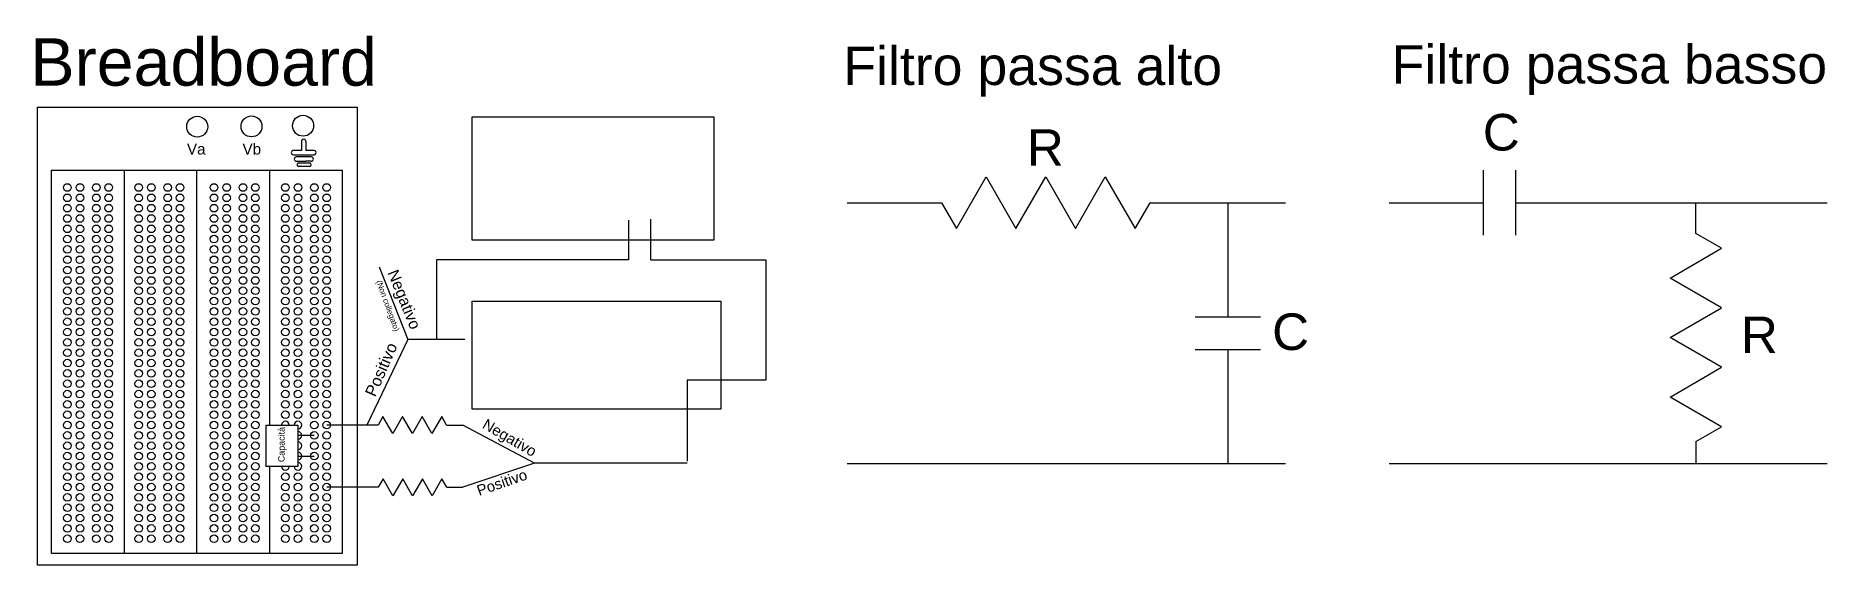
# Model space of a CAD drawing. Header units: millimetres. Extents: x 12.6 to 67.5, y -0.2 to 16.1.
import ezdxf

# ---------------------------------------------------------------- set-up
doc = ezdxf.new("R2010")
doc.units = ezdxf.units.MM
doc.header["$XCLIPFRAME"] = 2
for name, color, linetype in [('Breadboard', 7, 'Continuous'), ('Collegmente', 7, 'Continuous'), ('Punti breadboard', 251, 'Continuous')]:
    doc.layers.add(name, color=color, linetype=linetype)
doc.styles.get("Standard").update_dxf_attribs({"font": 'arial.ttf'})
picture_1 = doc.add_image_def('image1.jpg', size_in_pixel=(314, 161))
picture_2 = doc.add_image_def('image2.jpg', size_in_pixel=(800, 508))
pattern_1 = [(0, (3e-06, 0.0206), (0, 6.985), [5.08, -1.905]), (90, (3e-06, 0.0206), (-6.985, 4e-16), [5.08, -1.905])]

msp = doc.modelspace()

# ---------------------------------------------------------------- hatches: boundary and pattern name
h = msp.add_hatch()
h.set_pattern_fill('ANGLE', color=256)
h.set_pattern_definition([(0, (-0.0006, -0.1585), (0, 6.985), [5.08, -1.905]), (90, (-0.0006, -0.1585), (-6.985, 4e-16), [5.08, -1.905])])
h.paths.add_polyline_path([(21.066, 12.16), (20.905, 12.16), (20.774, 12.16), (20.613, 12.16, 1), (20.613, 12.029), (20.774, 12.029), (20.905, 12.029), (21.066, 12.029, 1)])
h = msp.add_hatch()
h.set_pattern_fill('ANGLE', color=256)
h.set_pattern_definition([(0, (0.007, -0.157), (0, 6.985), [5.08, -1.905]), (90, (0.007, -0.157), (-6.985, 4e-16), [5.08, -1.905])])
h.paths.add_polyline_path([(21.074, 12.162), (20.913, 12.162), (20.781, 12.162), (20.62, 12.162, 1), (20.62, 12.03), (20.781, 12.03), (20.913, 12.03), (21.074, 12.03, 1)])
h = msp.add_hatch()
h.set_pattern_fill('ANGLE', color=256)
h.set_pattern_definition([(0, (0.259, -0.1265), (0, 6.985), [5.08, -1.905]), (90, (0.259, -0.1265), (-6.985, 4e-16), [5.08, -1.905])])
h.paths.add_polyline_path([(21.326, 12.192), (21.165, 12.192), (21.033, 12.192), (20.872, 12.192, 1), (20.872, 12.061), (21.033, 12.061), (21.165, 12.061), (21.326, 12.061, 1)])
at = {"layer": 'Breadboard'}
h = msp.add_hatch(dxfattribs=at)
h.set_pattern_fill('ANGLE', color=256)
h.set_pattern_definition([(0, (3e-06, 0.088), (0, 6.985), [5.08, -1.905]), (90, (3e-06, 0.088), (-6.985, 4e-16), [5.08, -1.905])])
h.paths.add_polyline_path([(20.906, 12.842, 1.00444), (20.774, 12.842), (20.774, 12.562), (20.524, 12.562, 1), (20.524, 12.43), (20.774, 12.43), (20.906, 12.43), (21.156, 12.43, 1), (21.154, 12.562), (20.906, 12.562)])
h = msp.add_hatch(dxfattribs=at)
h.set_pattern_fill('ANGLE', color=256)
h.set_pattern_definition([(0, (3e-06, 0.044), (0, 6.985), [5.08, -1.905]), (90, (3e-06, 0.044), (-6.985, 4e-16), [5.08, -1.905])])
h.paths.add_polyline_path([(20.774, 12.363), (20.613, 12.363, 1), (20.613, 12.231), (20.774, 12.231), (20.906, 12.231), (21.067, 12.231, 1), (21.067, 12.363), (20.906, 12.363)])
h = msp.add_hatch(dxfattribs=at)
h.set_pattern_fill('ANGLE', color=256)
h.set_pattern_definition(pattern_1)
h.paths.add_polyline_path([(20.687, 12.068), (21.013, 12.068, 1), (21.013, 12.179), (20.687, 12.179, 1)])
h = msp.add_hatch(dxfattribs=at)
h.set_pattern_fill('ANGLE', color=256)
h.set_pattern_definition(pattern_1)
h.paths.add_polyline_path([(21.013, 12.068, 1), (21.013, 12.179), (20.687, 12.179, 1), (20.687, 12.068)])

# ---------------------------------------------------------------- linework, layer by layer
for p, q in [((20.774, 12.842), (20.774, 12.562)), ((20.906, 12.842), (20.906, 12.562)), ((20.774, 12.562), (20.524, 12.562)), ((20.524, 12.43), (20.774, 12.43)), ((20.774, 12.363), (20.613, 12.363)), ((20.613, 12.231), (20.774, 12.231)), ((20.687, 12.179), (21.013, 12.179)), ((20.774, 12.43), (20.906, 12.43)), ((20.906, 12.363), (20.774, 12.363)), ((20.774, 12.231), (20.906, 12.231)), ((21.154, 12.562), (20.904, 12.562)), ((20.906, 12.43), (21.014, 12.43)), ((20.906, 12.43), (21.156, 12.43)), ((21.067, 12.363), (20.906, 12.363)), ((21.067, 12.231), (20.906, 12.231)), ((15.34, 11.96), (15.34, 11.96)), ((15.34, 11.96), (15.34, 0.196)), ((17.566, 0.196), (17.566, 11.96)), ((19.793, 11.96), (19.793, 4.137)), ((21.013, 12.068), (20.687, 12.068)), ((19.793, 2.87), (19.793, 0.196))]:
    msp.add_line(p, q, dxfattribs=at)
for points in [[(12.68, 13.886), (22.471, 13.886), (22.471, -0.161), (12.68, -0.161)], [(13.113, 11.96), (22.02, 11.96), (22.02, 0.196), (13.113, 0.196)]]:
    msp.add_lwpolyline(points, close=True, dxfattribs=at)
for centre in [(17.576, 13.289), (19.238, 13.298), (20.818, 13.319)]:
    msp.add_circle(centre, 0.321, dxfattribs=at)
for centre, radius, start, end in [((20.84, 12.842), 0.0658, 0, 180.5077), ((20.524, 12.496), 0.0658, 90, 270), ((20.613, 12.297), 0.0658, 90, 270), ((20.687, 12.124), 0.0552, 90, 270), ((21.013, 12.124), 0.0552, 270, 90), ((21.067, 12.297), 0.0658, 270, 90), ((21.155, 12.496), 0.0658, 269.213, 90.787)]:
    msp.add_arc(centre, radius, start, end, dxfattribs=at)
at = {"layer": 'Collegmente'}
for p, q in [((40.827, 10.166), (41.74, 11.747)), ((41.74, 11.747), (42.652, 10.166)), ((42.652, 10.166), (43.564, 11.747)), ((43.564, 11.747), (44.477, 10.166)), ((44.477, 10.166), (45.389, 11.747)), ((45.389, 11.747), (46.302, 10.166)), ((56.965, 11.957), (56.965, 9.957)), ((57.965, 9.957), (57.965, 11.957)), ((30.789, 10.426), (30.789, 9.209)), ((31.474, 9.209), (31.474, 10.452)), ((37.483, 10.957), (40.371, 10.957)), ((40.371, 10.957), (40.827, 10.166)), ((46.302, 10.166), (46.758, 10.957)), ((46.758, 10.957), (50.904, 10.957)), ((49.137, 10.957), (49.137, 7.457)), ((54.078, 10.957), (56.965, 10.957)), ((54.078, 10.957), (56.965, 10.957)), ((57.965, 10.957), (67.498, 10.957)), ((63.475, 10.016), (63.475, 10.957)), ((64.265, 9.56), (63.475, 10.016)), ((62.685, 8.647), (64.265, 9.56)), ((23.148, 8.992), (24.031, 6.767)), ((30.789, 9.209), (24.902, 9.209)), ((24.902, 9.209), (24.902, 6.767)), ((31.474, 9.209), (34.996, 9.209)), ((34.996, 9.209), (34.996, 5.518)), ((64.265, 7.735), (62.685, 8.647)), ((62.685, 6.822), (64.265, 7.735)), ((48.137, 7.457), (50.137, 7.457)), ((25.773, 6.767), (24.031, 6.767)), ((24.031, 6.767), (24.031, 6.767)), ((64.265, 5.91), (62.685, 6.822)), ((48.137, 6.457), (50.137, 6.457)), ((49.137, 6.457), (49.137, 2.958)), ((34.996, 5.518), (32.585, 5.518)), ((32.585, 5.518), (32.585, 3.029)), ((62.685, 4.998), (64.265, 5.91)), ((64.265, 4.085), (62.685, 4.998)), ((23.265, 4.397), (23.115, 4.137)), ((23.565, 3.877), (23.265, 4.397)), ((23.865, 4.397), (23.565, 3.877)), ((23.865, 4.397), (23.715, 4.137)), ((24.165, 3.877), (23.865, 4.397)), ((24.465, 4.397), (24.165, 3.877)), ((24.765, 3.877), (24.465, 4.397)), ((25.065, 4.397), (24.765, 3.877)), ((25.215, 4.137), (25.065, 4.397)), ((19.673, 4.137), (19.673, 2.87)), ((19.673, 4.137), (20.66, 4.137)), ((20.66, 4.137), (20.66, 2.87)), ((23.115, 4.137), (21.543, 4.137)), ((23.565, 3.877), (23.415, 4.137)), ((24.165, 3.877), (24.015, 4.137)), ((25.215, 4.137), (25.709, 4.137)), ((27.905, 2.969), (25.709, 4.137)), ((63.475, 3.629), (64.265, 4.085)), ((21.16, 3.82), (20.66, 3.82)), ((63.475, 3.629), (63.475, 2.958)), ((20.66, 2.87), (19.673, 2.87)), ((20.66, 3.187), (21.16, 3.187)), ((32.585, 2.969), (27.905, 2.969)), ((37.483, 2.958), (50.904, 2.958)), ((54.078, 2.958), (67.498, 2.958)), ((23.121, 2.231), (21.543, 2.236)), ((23.271, 2.491), (23.121, 2.231)), ((23.571, 1.971), (23.271, 2.491)), ((23.871, 2.491), (23.571, 1.971)), ((24.171, 1.971), (23.871, 2.491)), ((24.171, 1.971), (24.021, 2.231)), ((24.471, 2.491), (24.171, 1.971)), ((24.771, 1.971), (24.471, 2.491)), ((25.071, 2.491), (24.771, 1.971)), ((25.221, 2.231), (25.071, 2.491)), ((25.221, 2.231), (25.714, 2.231))]:
    msp.add_line(p, q, dxfattribs=at)
at = {"layer": 'Collegmente', "color": 1}
for p, q in [((24.031, 6.767), (22.774, 4.137)), ((27.905, 2.969), (25.714, 2.231))]:
    msp.add_line(p, q, dxfattribs=at)
at = {"layer": 'Punti breadboard'}
for centre in [(13.599, 11.424), (13.982, 11.424), (14.482, 11.424), (14.865, 11.424), (15.785, 11.424), (16.168, 11.424), (16.668, 11.424), (17.051, 11.424), (18.09, 11.424), (18.474, 11.424), (18.974, 11.424), (19.357, 11.424), (20.277, 11.424), (20.66, 11.424), (21.16, 11.424), (21.543, 11.424), (13.599, 11.107), (13.982, 11.107), (14.482, 11.107), (14.865, 11.107), (15.785, 11.107), (16.168, 11.107), (16.668, 11.107), (17.051, 11.107), (18.09, 11.107), (18.474, 11.107), (18.974, 11.107), (19.357, 11.107), (20.277, 11.107), (20.66, 11.107), (21.16, 11.107), (21.543, 11.107), (13.599, 10.79), (13.599, 10.473), (13.982, 10.79), (13.982, 10.473), (14.482, 10.79), (14.482, 10.473), (14.865, 10.79), (14.865, 10.473), (15.785, 10.79), (15.785, 10.473), (16.168, 10.79), (16.168, 10.473), (16.668, 10.79), (16.668, 10.473), (17.051, 10.79), (17.051, 10.473), (18.09, 10.79), (18.09, 10.473), (18.474, 10.79), (18.474, 10.473), (18.974, 10.79), (18.974, 10.473), (19.357, 10.79), (19.357, 10.473), (20.277, 10.79), (20.277, 10.473), (20.66, 10.79), (20.66, 10.473), (21.16, 10.79), (21.16, 10.473), (21.543, 10.79), (21.543, 10.473), (13.599, 10.156), (13.599, 9.84), (13.982, 10.156), (13.982, 9.84), (14.482, 10.156), (14.482, 9.84), (14.865, 10.156), (14.865, 9.84), (15.785, 10.156), (15.785, 9.84), (16.168, 10.156), (16.168, 9.84), (16.668, 10.156), (16.668, 9.84), (17.051, 10.156), (17.051, 9.84), (18.09, 10.156), (18.09, 9.84), (18.474, 10.156), (18.474, 9.84), (18.974, 10.156), (18.974, 9.84), (19.357, 10.156), (19.357, 9.84), (20.277, 10.156), (20.277, 9.84), (20.66, 10.156), (20.66, 9.84), (21.16, 10.156), (21.16, 9.84), (21.543, 10.156), (21.543, 9.84), (13.599, 9.523), (13.982, 9.523), (14.482, 9.523), (14.865, 9.523), (15.785, 9.523), (16.168, 9.523), (16.668, 9.523), (17.051, 9.523), (18.09, 9.523), (18.474, 9.523), (18.974, 9.523), (19.357, 9.523), (20.277, 9.523), (20.66, 9.523), (21.16, 9.523), (21.543, 9.523), (13.599, 9.206), (13.599, 8.889), (13.982, 9.206), (13.982, 8.889), (14.482, 9.206), (14.482, 8.889), (14.865, 9.206), (14.865, 8.889), (15.785, 9.206), (15.785, 8.889), (16.168, 9.206), (16.168, 8.889), (16.668, 9.206), (16.668, 8.889), (17.051, 9.206), (17.051, 8.889), (18.09, 9.206), (18.09, 8.889), (18.474, 9.206), (18.474, 8.889), (18.974, 9.206), (18.974, 8.889), (19.357, 9.206), (19.357, 8.889), (20.277, 9.206), (20.277, 8.889), (20.66, 9.206), (20.66, 8.889), (21.16, 9.206), (21.16, 8.889), (21.543, 9.206), (21.543, 8.889), (13.599, 8.572), (13.599, 8.256), (13.982, 8.572), (13.982, 8.256), (14.482, 8.572), (14.482, 8.256), (14.865, 8.572), (14.865, 8.256), (15.785, 8.572), (15.785, 8.256), (16.168, 8.572), (16.168, 8.256), (16.668, 8.572), (16.668, 8.256), (17.051, 8.572), (17.051, 8.256), (18.09, 8.572), (18.09, 8.256), (18.474, 8.572), (18.474, 8.256), (18.974, 8.572), (18.974, 8.256), (19.357, 8.572), (19.357, 8.256), (20.277, 8.572), (20.277, 8.256), (20.66, 8.572), (20.66, 8.256), (21.16, 8.572), (21.16, 8.256), (21.543, 8.572), (21.543, 8.256), (13.599, 7.939), (13.599, 7.622), (13.982, 7.939), (13.982, 7.622), (14.482, 7.939), (14.482, 7.622), (14.865, 7.939), (14.865, 7.622), (15.785, 7.939), (15.785, 7.622), (16.168, 7.939), (16.168, 7.622), (16.668, 7.939), (16.668, 7.622), (17.051, 7.939), (17.051, 7.622), (18.09, 7.939), (18.09, 7.622), (18.474, 7.939), (18.474, 7.622), (18.974, 7.939), (18.974, 7.622), (19.357, 7.939), (19.357, 7.622), (20.277, 7.939), (20.277, 7.622), (20.66, 7.939), (20.66, 7.622), (21.16, 7.939), (21.16, 7.622), (21.161, 7.939), (21.161, 7.622), (21.543, 7.939), (21.543, 7.622), (13.599, 7.305), (13.982, 7.305), (14.482, 7.305), (14.865, 7.305), (15.785, 7.305), (16.168, 7.305), (16.668, 7.305), (17.051, 7.305), (18.09, 7.305), (18.474, 7.305), (18.974, 7.305), (19.357, 7.305), (20.277, 7.305), (20.66, 7.305), (21.16, 7.305), (21.161, 7.305), (21.543, 7.305), (13.599, 6.988), (13.599, 6.672), (13.982, 6.988), (13.982, 6.672), (14.482, 6.988), (14.482, 6.672), (14.865, 6.988), (14.865, 6.672), (15.785, 6.988), (15.785, 6.672), (16.168, 6.988), (16.168, 6.672), (16.668, 6.988), (16.668, 6.672), (17.051, 6.988), (17.051, 6.672), (18.09, 6.988), (18.09, 6.672), (18.474, 6.988), (18.474, 6.672), (18.974, 6.988), (18.974, 6.672), (19.357, 6.988), (19.357, 6.672), (20.277, 6.988), (20.277, 6.672), (20.66, 6.988), (20.66, 6.672), (21.16, 6.988), (21.161, 6.988), (21.161, 6.672), (21.543, 6.988), (21.543, 6.672), (13.599, 6.355), (13.599, 6.038), (13.982, 6.355), (13.982, 6.038), (14.482, 6.355), (14.482, 6.038), (14.865, 6.355), (14.865, 6.038), (15.785, 6.355), (15.785, 6.038), (16.168, 6.355), (16.168, 6.038), (16.668, 6.355), (16.668, 6.038), (17.051, 6.355), (17.051, 6.038), (18.09, 6.355), (18.09, 6.038), (18.474, 6.355), (18.474, 6.038), (18.974, 6.355), (18.974, 6.038), (19.357, 6.355), (19.357, 6.038), (20.277, 6.355), (20.277, 6.038), (20.66, 6.355), (20.66, 6.038), (21.161, 6.355), (21.161, 6.038), (21.161, 6.038), (21.543, 6.355), (21.543, 6.038), (13.599, 5.721), (13.599, 5.404), (13.982, 5.721), (13.982, 5.404), (14.482, 5.721), (14.482, 5.404), (14.865, 5.721), (14.865, 5.404), (15.785, 5.721), (15.785, 5.404), (16.168, 5.721), (16.168, 5.404), (16.668, 5.721), (16.668, 5.404), (17.051, 5.721), (17.051, 5.404), (18.09, 5.721), (18.09, 5.404), (18.474, 5.721), (18.474, 5.404), (18.974, 5.721), (18.974, 5.404), (19.357, 5.721), (19.357, 5.404), (20.277, 5.721), (20.277, 5.404), (20.66, 5.721), (20.66, 5.404), (21.161, 5.721), (21.161, 5.404), (21.543, 5.721), (21.543, 5.404), (13.599, 5.087), (13.982, 5.087), (14.482, 5.087), (14.865, 5.087), (15.785, 5.087), (16.168, 5.087), (16.668, 5.087), (17.051, 5.087), (18.09, 5.087), (18.474, 5.087), (18.974, 5.087), (19.357, 5.087), (20.277, 5.087), (20.66, 5.087), (21.16, 5.087), (21.16, 5.087), (21.16, 5.087), (21.161, 5.087), (21.543, 5.087), (13.599, 4.771), (13.599, 4.454), (13.982, 4.771), (13.982, 4.454), (14.482, 4.771), (14.482, 4.454), (14.865, 4.771), (14.865, 4.454), (15.785, 4.771), (15.785, 4.454), (16.168, 4.771), (16.168, 4.454), (16.668, 4.771), (16.668, 4.454), (17.051, 4.771), (17.051, 4.454), (18.09, 4.771), (18.09, 4.454), (18.474, 4.771), (18.474, 4.454), (18.974, 4.771), (18.974, 4.454), (19.357, 4.771), (19.357, 4.454), (20.277, 4.771), (20.277, 4.454), (20.66, 4.771), (20.66, 4.454), (21.16, 4.77), (21.16, 4.454), (21.543, 4.771), (21.543, 4.454), (13.599, 4.137), (13.599, 3.82), (13.982, 4.137), (13.982, 3.82), (14.482, 4.137), (14.482, 3.82), (14.865, 4.137), (14.865, 3.82), (15.785, 4.137), (15.785, 3.82), (16.168, 4.137), (16.168, 3.82), (16.668, 4.137), (16.668, 3.82), (17.051, 4.137), (17.051, 3.82), (18.09, 4.137), (18.09, 3.82), (18.474, 4.137), (18.474, 3.82), (18.974, 4.137), (18.974, 3.82), (19.357, 4.137), (19.357, 3.82), (21.16, 4.137), (21.16, 3.82), (21.543, 4.137), (21.543, 3.82), (13.599, 3.503), (13.599, 3.187), (13.982, 3.503), (13.982, 3.187), (14.482, 3.503), (14.482, 3.187), (14.865, 3.503), (14.865, 3.187), (15.785, 3.503), (15.785, 3.187), (16.168, 3.503), (16.168, 3.187), (16.668, 3.503), (16.668, 3.187), (17.051, 3.503), (17.051, 3.187), (18.09, 3.503), (18.09, 3.187), (18.474, 3.503), (18.474, 3.187), (18.974, 3.503), (18.974, 3.187), (19.357, 3.503), (19.357, 3.187), (21.16, 3.503), (21.16, 3.186), (21.543, 3.503), (21.543, 3.187), (13.599, 2.87), (13.982, 2.87), (14.482, 2.87), (14.865, 2.87), (15.785, 2.87), (16.168, 2.87), (16.668, 2.87), (17.051, 2.87), (18.09, 2.87), (18.474, 2.87), (18.974, 2.87), (19.357, 2.87), (21.16, 2.87), (21.16, 2.87), (21.16, 2.87), (21.543, 2.87), (13.599, 2.553), (13.599, 2.236), (13.982, 2.553), (13.982, 2.236), (14.482, 2.553), (14.482, 2.236), (14.865, 2.553), (14.865, 2.236), (15.785, 2.553), (15.785, 2.236), (16.168, 2.553), (16.168, 2.236), (16.668, 2.553), (16.668, 2.236), (17.051, 2.553), (17.051, 2.236), (18.09, 2.553), (18.09, 2.236), (18.474, 2.553), (18.474, 2.236), (18.974, 2.553), (18.974, 2.236), (19.357, 2.553), (19.357, 2.236), (20.277, 2.553), (20.277, 2.236), (20.66, 2.553), (20.66, 2.236), (21.16, 2.553), (21.16, 2.236), (21.543, 2.553), (21.543, 2.236), (13.599, 1.919), (13.599, 1.603), (13.982, 1.919), (13.982, 1.603), (14.482, 1.919), (14.482, 1.603), (14.865, 1.919), (14.865, 1.603), (15.785, 1.919), (15.785, 1.603), (16.168, 1.919), (16.168, 1.603), (16.668, 1.919), (16.668, 1.603), (17.051, 1.919), (17.051, 1.603), (18.09, 1.919), (18.09, 1.603), (18.474, 1.919), (18.474, 1.603), (18.974, 1.919), (18.974, 1.603), (19.357, 1.919), (19.357, 1.603), (20.277, 1.919), (20.277, 1.603), (20.66, 1.919), (20.66, 1.603), (21.16, 1.919), (21.16, 1.603), (21.543, 1.919), (21.543, 1.603), (13.599, 1.286), (13.982, 1.286), (14.482, 1.286), (14.865, 1.286), (15.785, 1.286), (16.168, 1.286), (16.668, 1.286), (17.051, 1.286), (18.09, 1.286), (18.474, 1.286), (18.974, 1.286), (19.357, 1.286), (20.277, 1.286), (20.66, 1.286), (21.16, 1.286), (21.543, 1.286), (13.599, 0.969), (13.599, 0.652), (13.982, 0.969), (13.982, 0.652), (14.482, 0.969), (14.482, 0.652), (14.865, 0.969), (14.865, 0.652), (15.785, 0.969), (15.785, 0.652), (16.168, 0.969), (16.168, 0.652), (16.668, 0.969), (16.668, 0.652), (17.051, 0.969), (17.051, 0.652), (18.09, 0.969), (18.09, 0.652), (18.474, 0.969), (18.474, 0.652), (18.974, 0.969), (18.974, 0.652), (19.357, 0.969), (19.357, 0.652), (20.277, 0.969), (20.277, 0.652), (20.66, 0.969), (20.66, 0.652), (21.16, 0.969), (21.16, 0.652), (21.543, 0.969), (21.543, 0.652)]:
    msp.add_circle(centre, 0.117, dxfattribs=at)
for centre, start, end in [((20.277, 4.137), 0, 180), ((20.66, 4.137), 269.9999, 179.9382), ((20.66, 3.82), 270, 90), ((20.66, 3.503), 270, 90), ((20.66, 3.187), 270, 90), ((20.277, 2.87), 180.1401, 359.8599), ((20.66, 2.87), 180.0783, 89.9999)]:
    msp.add_arc(centre, 0.117, start, end, dxfattribs=at)

# ---------------------------------------------------------------- texts
at = {"layer": 'Breadboard'}
for s, height, p in [('Breadboard', 1.4538, (12.466, 14.546)), ('Va', 0.3347, (17.26, 12.436)), ('Vb', 0.3347, (18.962, 12.435))]:
    msp.add_text(s, height=height, dxfattribs=at).set_placement(p)
at = {"layer": 'Collegmente'}
for s, height, p in [('Filtro passa alto', 1.17693, (37.362, 14.567)), ('Filtro passa basso', 1.17693, (54.156, 14.612)), ('R', 1.121, (42.987, 12.089)), ('C', 1.121, (56.951, 12.558)), ('C', 1.121, (50.498, 6.44)), ('R', 1.121, (64.857, 6.343))]:
    msp.add_text(s, height=height, dxfattribs=at).set_placement(p)
for s, height, rotation, p in [('Negativo', 0.3481, 292.0899, (23.397, 8.815)), ('(Non collegato)', 0.1741, 289.9391, (23.056, 8.542)), ('Positivo', 0.3537, 66.4744, (23.026, 4.979)), ('Capacità', 0.1958, 90, (20.252, 3)), ('Negativo', 0.3288, 329.7572, (26.28, 4.065)), ('Positivo', 0.3253, 19.0321, (26.209, 1.963))]:
    msp.add_text(s, height=height, rotation=rotation, dxfattribs=at).set_placement(p)

# ---------------------------------------------------------------- pictures from other files: only their frames are drawn
image = msp.add_image(picture_1, insert=(26.001, 9.805), size_in_units=(7.395, 3.791))
image.dxf.flags = 7
image = msp.add_image(picture_2, insert=(24.81, 2.018), size_in_units=(10.613, 6.739), dxfattribs=at)
image.set_boundary_path([(89.26, 61.05), (662.92, 311.33)])

doc.saveas('drawing.dxf')
